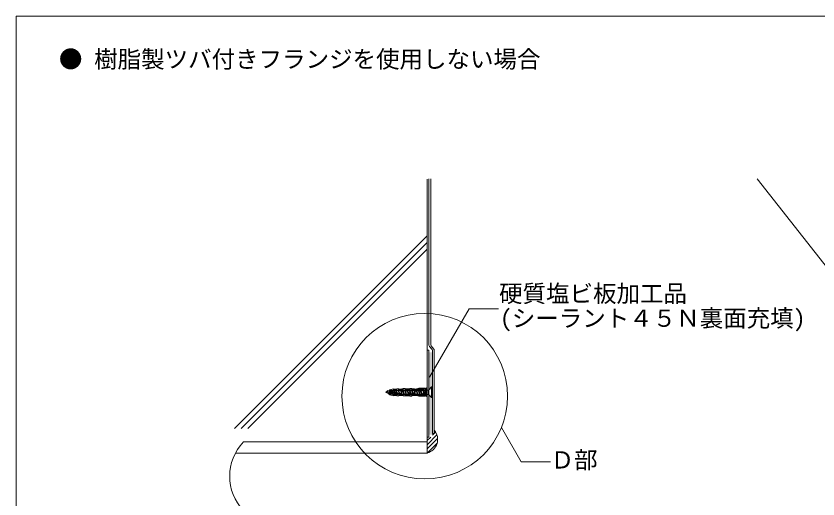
# Model space of a CAD drawing. Units: millimetres, scale not verified. Extents: x -675 to 675, y -471 to 460.
# Drawn here: x -675 to 8, y 49 to 460 of the extents above; entities that cross this region are included whole.
import ezdxf
from ezdxf.enums import TextEntityAlignment as Align

# ---------------------------------------------------------------- set-up
doc = ezdxf.new("R2010")
doc.units = ezdxf.units.MM
doc.header["$LTSCALE"] = 5
for name, color, linetype, lineweight in [('1-1_記号', 1, 'Continuous', 18), ('1-2_ハッチング', 4, 'Continuous', 9), ('1-4_リベットルーフ', 5, 'Continuous', 9), ('1-5_ＦＬ鋼板・ディスク', 8, 'Continuous', 18), ('1-6_アンカー類', 4, 'Continuous', 9), ('1-7_設備', 3, 'Continuous', 9), ('1-A_元図・躯体', 7, 'Continuous', 9), ('1-B_その他', 30, 'Continuous', 18), ('1-C_アンカー類2', 7, 'Continuous', 9), ('E-0', 7, 'Continuous', 9), ('F-0', 7, 'Continuous', 9)]:
    doc.layers.add(name, color=color, linetype=linetype, lineweight=lineweight)
doc.styles.add('ＭＳ ゴシック', font='')
doc.styles.get('ＭＳ ゴシック').set_extended_font_data('MS Gothic')

msp = doc.modelspace()

# ---------------------------------------------------------------- linework, layer by layer
at = {"layer": '1-1_記号'}
msp.add_circle((-327.068, 136.2), 70.541, dxfattribs=at)
at = {"layer": '1-2_ハッチング'}
for p, q in [((-325, 94.836), (-316.722, 103.114)), ((-320.5, 102.871), (-317.832, 105.54)), ((-325, 98.371), (-321.981, 101.391)), ((-325, 91.3), (-316.147, 100.153)), ((-325, 87.765), (-316.537, 96.227))]:
    msp.add_line(p, q, dxfattribs=at)
msp.add_arc((-328.134, 99.362), 12.013, 285.124, 40.503, dxfattribs=at)
at = {"layer": '1-4_リベットルーフ'}
for p, q in [((-323.5, 321.363), (-323.5, 179.512)), ((-322, 321.363), (-322, 180.058)), ((-44.158, 321.403), (131.26, 97.537)), ((-320.851, 175.809), (-323.149, 178.548)), ((-319.351, 176.355), (-321.649, 179.094)), ((-320.5, 174.845), (-320.5, 104.391)), ((-319, 175.391), (-319, 104.391)), ((-320.5, 104.391), (-319, 104.391))]:
    msp.add_line(p, q, dxfattribs=at)
for centre, start, end in [((-322, 179.512), 180, 220), ((-320.5, 180.058), 180, 220), ((-322, 174.845), 0, 40), ((-320.5, 175.391), 0, 40)]:
    msp.add_arc(centre, 1.5, start, end, dxfattribs=at)
at = {"layer": '1-5_ＦＬ鋼板・ディスク'}
for points in [[(-323.5, 141.367), (-322.814, 141.367), (-323.5, 173.391)], [(-322.814, 141.367), (-322.814, 173.391), (-323.5, 173.391)], [(-322.814, 141.367), (-322.658, 141.379), (-322.814, 173.391)], [(-322.658, 141.379), (-322.658, 173.391), (-322.814, 173.391)], [(-322.658, 141.379), (-322.619, 141.388), (-322.658, 173.391)], [(-322.619, 141.388), (-322.619, 173.391), (-322.658, 173.391)], [(-322.619, 141.388), (-322.505, 141.416), (-322.619, 173.391)], [(-322.505, 141.416), (-322.505, 173.391), (-322.619, 173.391)], [(-322.505, 141.416), (-322.431, 141.446), (-322.505, 173.391)], [(-322.431, 141.446), (-322.431, 173.391), (-322.505, 173.391)], [(-322.431, 141.446), (-322.36, 141.476), (-322.431, 173.391)], [(-322.36, 141.476), (-322.36, 173.391), (-322.431, 173.391)], [(-322.36, 141.476), (-322.259, 141.538), (-322.36, 173.391)], [(-322.259, 141.538), (-322.259, 173.391), (-322.36, 173.391)], [(-322.259, 141.538), (-322.226, 141.558), (-322.259, 173.391)], [(-322.226, 141.558), (-322.226, 173.391), (-322.259, 173.391)], [(-322.226, 141.558), (-322.107, 141.66), (-322.226, 173.391)], [(-322.107, 141.66), (-322.107, 173.391), (-322.226, 173.391)], [(-322.107, 141.66), (-320.5, 143.267), (-322.107, 173.391)], [(-320.5, 143.267), (-320.5, 173.391), (-322.107, 173.391)], [(-323.5, 103.391), (-322.814, 103.391), (-323.5, 137.687)], [(-322.814, 103.391), (-322.814, 137.687), (-323.5, 137.687)], [(-322.814, 103.391), (-322.658, 103.391), (-322.814, 137.687)], [(-322.658, 103.391), (-322.658, 137.671), (-322.814, 137.687)], [(-322.658, 103.391), (-322.619, 103.391), (-322.658, 137.671)], [(-322.619, 103.391), (-322.619, 137.668), (-322.658, 137.671)], [(-322.619, 103.391), (-322.505, 103.391), (-322.619, 137.668)], [(-322.505, 103.391), (-322.505, 137.633), (-322.619, 137.668)], [(-322.505, 103.391), (-322.431, 103.391), (-322.505, 137.633)], [(-322.431, 103.391), (-322.431, 137.611), (-322.505, 137.633)], [(-322.431, 103.391), (-322.36, 103.391), (-322.431, 137.611)], [(-322.36, 103.391), (-322.36, 137.573), (-322.431, 137.611)], [(-322.36, 103.391), (-322.259, 103.391), (-322.36, 137.573)], [(-322.259, 103.391), (-322.259, 137.518), (-322.36, 137.573)], [(-322.259, 103.391), (-322.226, 103.391), (-322.259, 137.518)], [(-322.226, 103.391), (-322.226, 137.492), (-322.259, 137.518)], [(-322.226, 103.391), (-322.107, 103.391), (-322.226, 137.492)], [(-322.107, 103.391), (-322.107, 137.394), (-322.226, 137.492)], [(-322.107, 103.391), (-320.5, 103.391), (-322.107, 137.394)], [(-320.5, 103.391), (-320.5, 135.787), (-322.107, 137.394)], [(-323.5, 103.391), (-323.5, 103.391), (-323.5, 103.391)]]:
    msp.add_solid(points, dxfattribs=at)
at = {"layer": '1-6_アンカー類'}
for p, q in [((-323.607, 141.66), (-321.24, 144.027)), ((-320.5, 144.027), (-321.24, 144.027)), ((-320.5, 135.027), (-320.5, 144.027)), ((-358.033, 137.881), (-358.616, 140.922)), ((-355.799, 137.943), (-356.972, 141.613)), ((-356.128, 137.212), (-355.799, 137.943)), ((-354.455, 137.929), (-355.427, 137.929)), ((-354.228, 137.198), (-355.12, 141.852)), ((-353.899, 137.929), (-355.12, 141.852)), ((-353.549, 141.125), (-354.894, 141.125)), ((-354.228, 137.198), (-353.899, 137.929)), ((-352.555, 137.929), (-353.899, 137.929)), ((-352.328, 137.198), (-353.22, 141.852)), ((-351.999, 137.929), (-353.22, 141.852)), ((-351.649, 141.125), (-352.994, 141.125)), ((-352.328, 137.198), (-351.999, 137.929)), ((-350.655, 137.929), (-351.999, 137.929)), ((-350.428, 137.198), (-351.32, 141.852)), ((-350.1, 137.929), (-351.32, 141.852)), ((-349.749, 141.125), (-351.094, 141.125)), ((-350.428, 137.198), (-350.1, 137.929)), ((-348.755, 137.929), (-350.1, 137.929)), ((-348.528, 137.198), (-349.42, 141.852)), ((-348.2, 137.929), (-349.42, 141.852)), ((-347.846, 141.125), (-349.194, 141.125)), ((-348.528, 137.198), (-348.2, 137.929)), ((-346.856, 137.929), (-348.2, 137.929)), ((-346.627, 137.194), (-347.519, 141.848)), ((-346.298, 137.925), (-347.519, 141.848)), ((-345.949, 141.125), (-347.294, 141.125)), ((-346.627, 137.194), (-346.298, 137.925)), ((-344.956, 137.929), (-346.3, 137.929)), ((-344.728, 137.198), (-345.62, 141.852)), ((-344.4, 137.929), (-345.62, 141.852)), ((-344.049, 141.125), (-345.394, 141.125)), ((-344.728, 137.198), (-344.4, 137.929)), ((-343.056, 137.929), (-344.4, 137.929)), ((-342.828, 137.198), (-343.72, 141.852)), ((-342.5, 137.929), (-343.72, 141.852)), ((-342.149, 141.125), (-343.494, 141.125)), ((-342.828, 137.198), (-342.5, 137.929)), ((-341.156, 137.929), (-342.5, 137.929)), ((-340.928, 137.198), (-341.82, 141.852)), ((-340.6, 137.929), (-341.82, 141.852)), ((-340.246, 141.125), (-341.594, 141.125)), ((-340.928, 137.198), (-340.6, 137.929)), ((-339.253, 137.929), (-340.6, 137.929)), ((-339.026, 137.198), (-339.917, 141.852)), ((-338.697, 137.929), (-339.917, 141.852)), ((-338.343, 141.125), (-339.691, 141.125)), ((-339.026, 137.198), (-338.697, 137.929)), ((-337.35, 137.929), (-338.697, 137.929)), ((-337.122, 137.198), (-338.014, 141.852)), ((-336.794, 137.929), (-338.014, 141.852)), ((-336.442, 141.125), (-337.788, 141.125)), ((-337.122, 137.198), (-336.794, 137.929)), ((-335.45, 137.929), (-336.794, 137.929)), ((-335.221, 137.194), (-336.113, 141.848)), ((-334.893, 137.925), (-336.113, 141.848)), ((-334.543, 141.125), (-335.888, 141.125)), ((-335.221, 137.194), (-334.893, 137.925)), ((-333.55, 137.929), (-334.893, 137.929)), ((-333.323, 137.198), (-334.214, 141.852)), ((-332.994, 137.929), (-334.214, 141.852)), ((-332.64, 141.125), (-333.988, 141.125)), ((-333.323, 137.198), (-332.994, 137.929)), ((-331.647, 137.929), (-332.994, 137.929)), ((-331.42, 137.198), (-332.312, 141.852)), ((-331.091, 137.929), (-332.312, 141.852)), ((-330.738, 141.125), (-332.085, 141.125)), ((-331.42, 137.198), (-331.091, 137.929)), ((-329.747, 137.929), (-331.091, 137.929)), ((-329.518, 137.194), (-330.41, 141.848)), ((-329.19, 137.925), (-330.41, 141.848)), ((-328.84, 141.125), (-330.185, 141.125)), ((-329.518, 137.194), (-329.19, 137.925)), ((-327.847, 137.929), (-329.19, 137.929)), ((-327.62, 137.198), (-328.512, 141.852)), ((-327.291, 137.929), (-328.512, 141.852)), ((-326.94, 141.125), (-328.286, 141.125)), ((-327.62, 137.198), (-327.291, 137.929)), ((-325.947, 137.929), (-327.291, 137.929)), ((-325.5, 138.278), (-326.612, 141.852)), ((-325.5, 141.125), (-326.386, 141.125)), ((-325.72, 137.198), (-325.5, 137.687)), ((-325.5, 137.687), (-325.5, 141.367)), ((-324.314, 141.367), (-325.5, 141.367)), ((-324.314, 137.687), (-325.5, 137.687)), ((-323.9, 137.687), (-323.9, 141.367)), ((-323.607, 137.394), (-321.24, 135.027))]:
    msp.add_line(p, q, dxfattribs=at)
for points in [[(-320.5, 135.027), (-321.24, 135.027), (-321.24, 144.027)], [(-357.704, 138.251), (-358.616, 140.922), (-358.979, 140.358)], [(-358.979, 140.358), (-358.033, 137.881), (-357.704, 138.251)], [(-355.12, 141.852), (-355.449, 141.124), (-354.228, 137.198)], [(-353.22, 141.852), (-353.549, 141.125), (-352.328, 137.198)], [(-351.32, 141.852), (-351.649, 141.125), (-350.428, 137.198)], [(-349.42, 141.852), (-349.749, 141.125), (-348.528, 137.198)], [(-347.519, 141.848), (-347.848, 141.121), (-346.627, 137.194)], [(-345.62, 141.852), (-345.949, 141.125), (-344.728, 137.198)], [(-343.72, 141.852), (-344.049, 141.125), (-342.828, 137.198)], [(-341.82, 141.852), (-342.149, 141.125), (-340.928, 137.198)], [(-339.917, 141.852), (-340.246, 141.125), (-339.026, 137.198)], [(-338.014, 141.852), (-338.343, 141.125), (-337.122, 137.198)], [(-336.113, 141.848), (-336.442, 141.121), (-335.221, 137.194)], [(-334.214, 141.852), (-334.543, 141.125), (-333.323, 137.198)], [(-332.312, 141.852), (-332.64, 141.125), (-331.42, 137.198)], [(-330.41, 141.848), (-330.739, 141.121), (-329.518, 137.194)], [(-328.512, 141.852), (-328.84, 141.125), (-327.62, 137.198)]]:
    msp.add_lwpolyline(points, dxfattribs=at)
for points in [[(-357.298, 140.892), (-356.128, 137.212), (-356.972, 141.613)], [(-325.72, 137.198), (-326.612, 141.852), (-326.94, 141.125)]]:
    msp.add_lwpolyline(points, close=True, dxfattribs=at)
for centre, radius, start, end in [((-355.26, 131.744), 9.383, 113.352, 123.951), ((-355.26, 147.31), 9.383, 236.049, 251.511), ((-355.26, 131.744), 9.383, 102.558, 110.133), ((-355.26, 147.31), 9.383, 254.901, 263.165), ((-355.26, 131.744), 9.383, 91.153, 99.302), ((-355.26, 147.31), 9.383, 266.704, 268.981), ((-324.314, 142.367), 1, 270, 315), ((-324.314, 136.687), 1, 45, 90)]:
    msp.add_arc(centre, radius, start, end, dxfattribs=at)
at = {"layer": '1-7_設備'}
for p, q in [((-325.004, 97.179), (-481.333, 97.179)), ((-325.004, 97.179), (-325.004, 87.765)), ((-325, 87.765), (-488.193, 87.765))]:
    msp.add_line(p, q, dxfattribs=at)
msp.add_arc((-451.122, 67.958), 42.031, 135.954, 224.067, dxfattribs=at)
at = {"layer": '1-A_元図・躯体'}
for p, q in [((-325, 97.179), (-325, 321.117)), ((-488.933, 108.763), (-325, 272.692)), ((-483.276, 108.763), (-325, 267.035)), ((-477.619, 108.763), (-325, 261.378)), ((-325, 97.179), (-481.333, 97.179))]:
    msp.add_line(p, q, dxfattribs=at)
at = {"layer": '1-B_その他'}
for p, q in [((-325, 175.391), (-325, 143.267)), ((-325, 175.391), (-323.5, 175.391)), ((-323.5, 101.391), (-323.5, 175.391))]:
    msp.add_line(p, q, dxfattribs=at)
msp.add_lwpolyline([(-325, 135.787), (-325, 101.391), (-323.5, 101.391)], dxfattribs=at)
at = {"layer": '1-C_アンカー類2'}
for p, q in [((-357, 141.627), (-353.6, 142.527)), ((-357, 137.427), (-357, 141.627)), ((-357, 137.427), (-353.6, 136.527)), ((-356.5, 139.527), (-354.685, 140.923)), ((-356.5, 139.527), (-354.685, 138.13)), ((-356, 139.527), (-354.166, 140.937)), ((-356, 139.527), (-354.166, 138.116)), ((-354.197, 141.027), (-354.38, 141.027)), ((-354.197, 138.027), (-354.38, 138.027)), ((-354.2, 139.527), (-352.385, 140.923)), ((-354.2, 139.527), (-352.385, 138.13)), ((-353.7, 139.527), (-351.866, 140.937)), ((-353.7, 139.527), (-351.866, 138.116)), ((-353.6, 141.402), (-353.6, 142.527)), ((-353.6, 142.277), (-351, 142.277)), ((-353.6, 141.402), (-351, 141.402)), ((-353.6, 137.652), (-351, 137.652)), ((-353.6, 136.528), (-353.6, 137.652)), ((-353.6, 136.777), (-351, 136.777)), ((-353.05, 141.402), (-353.05, 142.452)), ((-353.05, 136.602), (-353.05, 137.652)), ((-353, 139.377), (-353, 139.677)), ((-353, 139.677), (-352.826, 139.677)), ((-353, 139.377), (-352.826, 139.377)), ((-352.55, 141.402), (-352.55, 142.452)), ((-352.55, 136.602), (-352.55, 137.652)), ((-351.897, 141.027), (-352.08, 141.027)), ((-351.897, 138.027), (-352.08, 138.027)), ((-352.05, 141.402), (-352.05, 142.452)), ((-352.05, 136.602), (-352.05, 137.652)), ((-351.986, 138.919), (-351.826, 138.671)), ((-351.734, 139.082), (-351.574, 138.834)), ((-351.55, 141.402), (-351.55, 142.452)), ((-351.55, 136.602), (-351.55, 137.652)), ((-351, 142.527), (-349.2, 142.527)), ((-351, 141.402), (-351, 142.527)), ((-351, 136.527), (-351, 137.652)), ((-351, 136.527), (-349.2, 136.527)), ((-350.734, 138.377), (-348.166, 138.377)), ((-350.734, 138.077), (-348.166, 138.077)), ((-349.2, 141.402), (-349.2, 142.527)), ((-349.2, 142.277), (-345.4, 142.452)), ((-349.2, 141.402), (-345.4, 141.577)), ((-349.2, 137.652), (-345.4, 137.477)), ((-349.2, 136.527), (-349.2, 137.652)), ((-349.2, 136.777), (-345.4, 136.69)), ((-348.6, 141.425), (-348.6, 142.538)), ((-348.6, 136.528), (-348.6, 137.629)), ((-348, 141.448), (-348, 142.549)), ((-348, 136.514), (-348, 137.606)), ((-347.4, 141.471), (-347.4, 142.56)), ((-347.4, 136.501), (-347.4, 137.583)), ((-346.197, 140.582), (-347.326, 138.834)), ((-345.945, 140.419), (-347.074, 138.671)), ((-346.8, 141.494), (-346.8, 142.571)), ((-346.8, 136.487), (-346.8, 137.56)), ((-346.2, 141.54), (-346.2, 142.582)), ((-346.2, 136.474), (-346.2, 137.514)), ((-345.7, 141.563), (-345.7, 142.591)), ((-345.7, 136.462), (-345.7, 137.499)), ((-345.4, 136.44), (-345.4, 137.477)), ((-345.105, 141.177), (-342.795, 141.177)), ((-345.105, 140.877), (-342.795, 140.877)), ((-343.7, 141.577), (-343.7, 142.652)), ((-343.7, 142.49), (-339.7, 142.59)), ((-343.7, 141.577), (-339.7, 141.677)), ((-343.7, 136.402), (-343.7, 137.477)), ((-343.7, 137.477), (-339.7, 137.377)), ((-343.7, 136.563), (-339.7, 136.463)), ((-343.1, 141.592), (-343.1, 142.658)), ((-343.1, 136.395), (-343.1, 137.462)), ((-342.5, 141.607), (-342.5, 142.673)), ((-342.5, 136.38), (-342.5, 137.431)), ((-341.955, 140.419), (-340.697, 138.471)), ((-341.9, 141.622), (-341.9, 142.688)), ((-341.9, 136.365), (-341.9, 137.432)), ((-341.703, 140.582), (-340.445, 138.634)), ((-341.3, 141.637), (-341.3, 142.703)), ((-341.3, 136.35), (-341.3, 137.417)), ((-340.7, 141.652), (-340.7, 142.718)), ((-340.7, 136.335), (-340.7, 137.402)), ((-340.1, 141.667), (-340.1, 142.733)), ((-340.1, 136.32), (-340.1, 137.387)), ((-339.7, 142.752), (-338, 142.752)), ((-339.7, 141.677), (-339.7, 142.752)), ((-339.7, 141.677), (-337.991, 141.668)), ((-339.7, 137.377), (-338.003, 137.386)), ((-339.7, 136.302), (-339.7, 137.377)), ((-339.605, 138.177), (-337.295, 138.177)), ((-339.605, 137.877), (-337.295, 137.877)), ((-338.003, 137.386), (-334.2, 137.527)), ((-338, 141.668), (-338, 142.752)), ((-338, 142.59), (-334.2, 142.255)), ((-338, 141.668), (-334.2, 141.527)), ((-338, 136.302), (-338, 137.386)), ((-338, 136.463), (-334.2, 136.798)), ((-337.4, 141.646), (-337.4, 142.69)), ((-337.4, 136.363), (-337.4, 137.408)), ((-336.8, 141.623), (-336.8, 142.638)), ((-336.8, 136.416), (-336.8, 137.43)), ((-335.197, 140.582), (-336.455, 138.634)), ((-334.945, 140.419), (-336.203, 138.471)), ((-336.2, 141.601), (-336.2, 142.584)), ((-336.2, 136.469), (-336.2, 137.452)), ((-335.6, 141.579), (-335.6, 142.532)), ((-335.6, 136.522), (-335.6, 137.475)), ((-335, 141.556), (-335, 142.479)), ((-335, 136.575), (-335, 137.497)), ((-334.4, 141.534), (-334.4, 142.426)), ((-334.4, 136.628), (-334.4, 137.526)), ((-334.2, 142.417), (-327, 142.417)), ((-334.2, 141.527), (-334.2, 142.417)), ((-334.2, 141.527), (-328.1, 141.527)), ((-334.2, 136.637), (-334.2, 137.527)), ((-334.2, 137.527), (-328.1, 137.527)), ((-334.2, 136.637), (-327, 136.637)), ((-334.105, 141.177), (-333.2, 141.177)), ((-334.105, 140.877), (-333.2, 140.877)), ((-333.9, 142.417), (-332, 142.917)), ((-332, 136.137), (-333.9, 136.637)), ((-333.2, 140.877), (-333.2, 141.177)), ((-332.7, 141.177), (-331.795, 141.177)), ((-332.7, 140.877), (-332.7, 141.177)), ((-332.7, 140.877), (-331.795, 140.877)), ((-332.4, 141.527), (-332.4, 142.417)), ((-332.4, 136.637), (-332.4, 137.527)), ((-332, 142.917), (-326.8, 142.917)), ((-331.8, 141.527), (-331.8, 142.417)), ((-331.8, 136.637), (-331.8, 137.527)), ((-331.3, 141.527), (-331.3, 142.417)), ((-331.3, 136.637), (-331.3, 137.527)), ((-330.955, 140.419), (-329.697, 138.471)), ((-330.8, 141.527), (-330.8, 142.417)), ((-330.8, 136.637), (-330.8, 137.527)), ((-330.703, 140.582), (-329.445, 138.634)), ((-330.3, 141.527), (-330.3, 142.417)), ((-330.3, 136.637), (-330.3, 137.527)), ((-329.8, 141.527), (-329.8, 142.417)), ((-329.8, 136.637), (-329.8, 137.527)), ((-329.3, 141.499), (-329.3, 142.417)), ((-329.3, 136.637), (-329.3, 137.527)), ((-328.8, 141.527), (-328.8, 142.417)), ((-328.8, 136.637), (-328.8, 137.527)), ((-328.605, 138.177), (-328.1, 138.177)), ((-328.605, 137.877), (-328.1, 137.877)), ((-328.1, 136.637), (-328.1, 142.417)), ((-327, 136.637), (-327, 142.417)), ((-327, 142.317), (-326.3, 142.317)), ((-327, 139.777), (-326.8, 139.527)), ((-327, 139.777), (-326.3, 139.777)), ((-327, 139.277), (-326.8, 139.527)), ((-327, 139.277), (-326.3, 139.277)), ((-327, 136.737), (-326.3, 136.737)), ((-326.3, 142.317), (-326.8, 142.917)), ((-326.8, 136.137), (-326.3, 136.737)), ((-326.3, 142.417), (-325.45, 143.202)), ((-326.3, 136.637), (-326.3, 142.417)), ((-326.3, 136.637), (-325.45, 135.852)), ((-325.45, 143.202), (-325, 143.202)), ((-325.45, 135.852), (-325.45, 143.202)), ((-325, 135.852), (-325, 143.202)), ((-345.4, 136.44), (-343.7, 136.402)), ((-339.7, 136.302), (-338, 136.302)), ((-332, 136.137), (-326.8, 136.137)), ((-325.45, 135.852), (-325, 135.852))]:
    msp.add_line(p, q, dxfattribs=at)
for points in [[(-345.4, 141.577), (-345.4, 142.613), (-343.7, 142.652)], [(-326.3, 139.277), (-326.8, 139.527), (-326.3, 139.777)]]:
    msp.add_lwpolyline(points, dxfattribs=at)
for centre, radius, start, end in [((-354.38, 140.527), 0.5, 90, 127.569), ((-354.38, 138.527), 0.5, 232.431, 270), ((-354.197, 140.977), 0.05, 307.569, 90), ((-354.197, 138.077), 0.05, 270, 52.431), ((-352.826, 138.377), 1.3, 32.858, 90), ((-352.826, 138.377), 1, 32.858, 90), ((-352.08, 140.527), 0.5, 90, 127.569), ((-352.08, 138.527), 0.5, 232.431, 270), ((-351.897, 140.977), 0.05, 307.569, 90), ((-351.897, 138.077), 0.05, 270, 52.431), ((-350.734, 139.377), 1.3, 212.858, 270), ((-350.734, 139.377), 1, 212.858, 270), ((-348.166, 139.377), 1, 270, 327.142), ((-348.166, 139.377), 1.3, 270, 327.142), ((-345.105, 139.877), 1.3, 90, 147.142), ((-345.105, 139.877), 1, 90, 147.142), ((-342.795, 139.877), 1.3, 32.858, 90), ((-342.795, 139.877), 1, 32.858, 90), ((-339.605, 139.177), 1.3, 212.858, 270), ((-339.605, 139.177), 1, 212.858, 270), ((-337.295, 139.177), 1, 270, 327.142), ((-337.295, 139.177), 1.3, 270, 327.142), ((-334.105, 139.877), 1.3, 90, 147.142), ((-334.105, 139.877), 1, 90, 147.142), ((-331.795, 139.877), 1.3, 32.858, 90), ((-331.795, 139.877), 1, 32.858, 90), ((-328.605, 139.177), 1.3, 212.858, 270), ((-328.605, 139.177), 1, 212.858, 270)]:
    msp.add_arc(centre, radius, start, end, dxfattribs=at)
at = {"layer": 'E-0'}
for q in [(-323.05, 152.251), (-264.349, 210.623)]:
    msp.add_line((-289.349, 210.623), q, dxfattribs=at)
at = {"layer": 'E-0', "color": 1, "lineweight": 18}
for q in [(-261.827, 109.374), (-219.962, 80.163)]:
    msp.add_line((-244.962, 80.163), q, dxfattribs=at)
at = {"layer": 'F-0'}
msp.add_line((-675, 460), (-675, -440), dxfattribs=at)
msp.add_lwpolyline([(-675, 460), (675, 460), (675, -440), (-675, -440)], dxfattribs=at)

# ---------------------------------------------------------------- texts
at = {"layer": 'E-0', "style": 'ＭＳ ゴシック'}
for s, p in [('● 樹脂製ツバ付きフランジを使用しない場合', (-638.489, 411.537)), ('硬質塩ビ板加工品', (-263.847, 211.835)), ('(シーラント４５Ｎ裏面充填)', (-262.987, 190.858))]:
    msp.add_text(s, height=14.66, dxfattribs=at).set_placement(p, align=Align.BOTTOM_LEFT)
at = {"layer": 'E-0', "color": 1, "style": 'ＭＳ ゴシック'}
msp.add_text('Ｄ部', height=14.66, dxfattribs=at).set_placement((-219.962, 70.163), align=Align.BOTTOM_LEFT)

doc.saveas('drawing.dxf')
